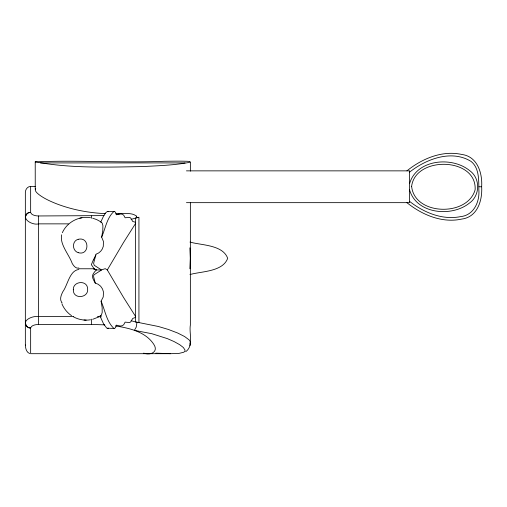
<?xml version="1.0" encoding="UTF-8"?>
<svg xmlns="http://www.w3.org/2000/svg" width="507" height="507" viewBox="0 0 507 507"><rect width="100%" height="100%" fill="white"/><g stroke="black" fill="none" stroke-linecap="round" stroke-linejoin="round"><path stroke-width="0.76" d="M190.302 258.304L189.878 268.767M131.104 320.684L136.966 322.363L136.206 327.173L134.368 330.368L151.853 333.714L167.475 338.676L174.04 341.547L179.712 344.697L183.401 347.548L185.049 350.172L184.878 351.218L183.807 352.226L178.889 353.43L170.498 353.69L155.807 353.145M104.036 215.602L38.602 215.963C36.219 215.925 33.69 215.545 31.726 214.1C30.807 212.477 29.786 211.698 27.98 213.01C20.217 218.732 32.594 225.59 38.602 223.86L68.407 223.86M25.35 217.68L25.939 215.222M104.772 324.873L93.022 324.474L38.602 324.467C36.225 324.505 33.69 324.879 31.726 326.312C30.788 327.871 29.9 328.726 28.1 327.389C19.773 321.001 32.429 315.424 38.602 316.602L73.711 316.602M25.407 323.048L25.604 321.134M409.574 172.146C426.146 159.052 451.522 149.273 471.111 161.448C479.394 168.14 478.69 180.213 478.855 189.833C479.812 201.83 473.779 215.342 460.514 216.635C442.294 220.317 423.725 212.49 409.574 201.374M25.363 217.376L25.604 218.891M35.712 188.458C34.096 190.987 37.486 193.306 39.153 194.751C44.172 198.503 49.933 201.127 55.719 203.472C71.62 209.689 88.624 212.902 105.659 213.656M185.727 351.681C194.029 345.768 188.87 333.257 190.366 325.038L190.366 202.54M189.954 345.616L190.347 341.902L189.155 339.918L184.618 336.54L177.729 333.055L168.476 329.487L158.393 326.489L135.394 321.869L135.394 218.08L138.931 217.25L138.931 322.629L136.966 322.363M409.574 183.68C416.431 159.375 451.788 156.105 469.438 170.466C480.655 178.16 480.211 195.765 469.152 203.288C451.49 217.37 416.304 214.024 409.574 189.833M25.451 216.673L25.591 216.102M93.13 260.452L91.355 264.673L93.478 267.747L93.421 268.767L96.298 269.946L101.527 269.958L94.226 265.281L93.618 263.291L96.064 254.184L98.624 252.993L100.709 251.231L102.218 249.133L103.301 246.377L103.441 241.446L101.654 237.143L102.782 230.736L102.908 225.678L102.243 223.181L100.798 222.028L103.605 215.963L105.874 212.566L107.509 211.432L114.576 211.444L115.64 212.496L116.325 214.778L120.229 213.91L122.371 214.169L123.765 215.279L125.109 217.776L129.83 217.364L130.933 218.378L132.714 221.451L135.502 222.275L135.673 223.061L135.128 224.176L123.581 242.397L107.307 269.958L123.581 297.52L135.128 315.741L135.705 317.331L132.714 318.472L130.933 321.539L129.83 322.553L125.109 322.141L123.765 324.645L122.371 325.748L120.229 326.007L116.325 325.139L115.64 327.427L114.576 328.473L106.768 328.149L103.605 323.96L100.329 316.736L100.044 316.026L101.413 315.018L102.192 312.413L102.154 307.61L101.096 301.133L103.238 296.963L103.491 292.057L102.522 288.99L100.646 286.233L98.111 284.231L95.303 283.147L93.643 276.803L93.687 275.358L94.245 274.623L102.008 269.711L105.247 268.666L107.307 269.958M190.321 342.529L189.897 343.252M101.654 237.143C105.412 228.6 106.825 217.833 113.974 211.432M93.808 259.09L95.855 254.863M93.681 259.343L93.25 260.211M62.342 232.719C66.987 222.136 79.162 215.671 90.531 217.75M26.003 215.101L26.903 213.865M61.664 234.792C59.465 244.33 69.142 254.558 72.235 263.507C73.629 265.731 75.796 268.944 78.851 268M101.096 301.133C105.025 310.138 106.495 321.622 113.974 328.485M26.953 213.815L28.043 212.978M406.925 170.859C422.046 158.659 442.193 150.123 461.826 154.464C477.474 156.454 482.531 173.185 481.65 186.76C482.531 200.328 477.474 217.066 461.826 219.056C442.193 223.397 422.046 214.86 406.925 202.661M101.064 315.31L100.139 315.956M108.58 328.225L107.509 328.485M28.215 212.883L30.648 212.275L30.648 186.418L35.294 186.418M98.745 316.938L92.667 319.328M95.975 269.502L93.453 268.767L78.902 268.767M138.075 217.376L131.104 219.379M78.16 239.31C71.728 240.977 72.108 250.845 78.16 252.638M94.353 268.476L93.497 268.792M78.249 239.285C89.954 236.49 89.631 256.06 78.249 252.67M30.648 186.418C27.416 186.456 25.287 189.605 25.35 192.622L25.35 345.083M79.833 218.175L81.925 217.737M120.419 213.688C125.622 213.72 131.934 212.591 136.358 216.02M120.355 213.694L119.95 213.77M119.893 213.783L117.466 214.182M189.967 274.547C201.304 271.258 222.788 271.929 227.687 258.304C222.788 244.678 201.304 245.35 189.967 242.061M90.531 319.778C84.713 320.747 78.604 319.695 73.445 316.837M120.476 213.637L115.837 213.783M40.528 162.912L185.061 162.912M186.437 170.859L409.574 170.859L409.574 202.661L186.437 202.661M479.001 186.76L481.39 186.76M170.498 353.69L30.648 353.696L30.648 328.118L28.158 327.421M107.509 211.432L108.58 211.692M97.439 316.666L101.457 316.793M83.972 320.044L86.19 320.139M115.59 325.95C129.443 328.143 145.522 331.768 153.729 344.234C158.906 351.845 150.497 355.768 143.696 353.126M78.75 269.496C69.472 270.592 67.697 285.232 62.811 291.74C61.309 294.846 59.42 298.908 61.569 302.178M92.667 218.2L96.786 219.626L100.614 221.717M95.836 269.61L96.374 269.844M96.298 269.946C91.628 275.124 91.216 276.252 95.265 283.134M29.685 353.556C26.326 352.276 25.458 348.189 25.35 344.988M28.043 327.351L26.903 326.381M71.557 315.677C67.266 312.781 63.869 308.605 61.911 303.813M100.798 222.028L101.324 222.415M62.12 302.901L61.765 302.457M26.858 326.331L26.104 325.234M136.453 216.128L136.966 217.541M25.914 324.841L25.35 322.167M189.878 247.841L190.302 258.259M35.243 189.441L35.224 162.113M190.366 162.126L190.366 171.151M91.596 215.963L91.596 218.289M91.596 319.163L91.596 324.467M38.602 215.963L38.602 324.467M73.312 289.795C72.926 299.612 88.839 298.249 87.629 288.8C87.343 279.649 72.761 281.112 73.312 289.795M411.627 186.316C414.447 215.678 467.695 216.964 475.135 189.688C476.878 157.138 415.417 155.757 411.627 186.316M35.23 161.834C70.429 168.501 107.338 167.19 143.208 166.556C158.615 165.694 174.167 165.263 189.358 162.379C192.134 161.416 186.944 161.245 186.202 161.264C178.901 161.036 171.6 161.213 164.3 161.277C121.344 163.013 78.034 160.047 35.23 161.834"/></g></svg>
